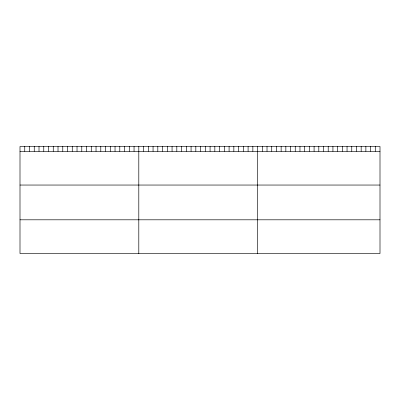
<?xml version="1.0" encoding="UTF-8"?>
<svg xmlns="http://www.w3.org/2000/svg" width="400" height="400" viewBox="0 0 400 400"><rect width="100%" height="100%" fill="white"/><g stroke="black" fill="none" stroke-linecap="round" stroke-linejoin="round"><path stroke-width="0.6" d="M380 151.305L380 253.545L20 253.545L20 146.455L380 146.455L380 151.305L20 151.305M20 185.045L380 185.045M20 219.805L380 219.805M375.29 146.455L375.29 151.305M370.585 146.455L370.585 151.305M365.875 146.455L365.875 151.305M361.17 146.455L361.17 151.305M356.46 146.455L356.46 151.305M351.755 146.455L351.755 151.305M347.045 146.455L347.045 151.305M342.34 146.455L342.34 151.305M337.63 146.455L337.63 151.305M332.925 146.455L332.925 151.305M328.215 146.455L328.215 151.305M323.51 146.455L323.51 151.305M318.8 146.455L318.8 151.305M314.09 146.455L314.09 151.305M309.385 146.455L309.385 151.305M304.675 146.455L304.675 151.305M299.97 146.455L299.97 151.305M295.26 146.455L295.26 151.305M290.555 146.455L290.555 151.305M285.845 146.455L285.845 151.305M281.14 146.455L281.14 151.305M276.43 146.455L276.43 151.305M271.725 146.455L271.725 151.305M267.015 146.455L267.015 151.305M262.31 146.455L262.31 151.305M257.6 146.455L257.6 253.545M252.85 146.455L252.85 151.305M248.095 146.455L248.095 151.305M243.345 146.455L243.345 151.305M238.59 146.455L238.59 151.305M233.84 146.455L233.84 151.305M229.09 146.455L229.09 151.305M224.335 146.455L224.335 151.305M219.585 146.455L219.585 151.305M214.83 146.455L214.83 151.305M210.08 146.455L210.08 151.305M205.33 146.455L205.33 151.305M200.575 146.455L200.575 151.305M195.825 146.455L195.825 151.305M191.07 146.455L191.07 151.305M186.32 146.455L186.32 151.305M181.57 146.455L181.57 151.305M176.815 146.455L176.815 151.305M172.065 146.455L172.065 151.305M167.31 146.455L167.31 151.305M162.56 146.455L162.56 151.305M157.81 146.455L157.81 151.305M153.055 146.455L153.055 151.305M148.305 146.455L148.305 151.305M143.55 146.455L143.55 151.305M138.8 146.455L138.8 253.545M134.05 146.455L134.05 151.305M129.295 146.455L129.295 151.305M124.545 146.455L124.545 151.305M119.79 146.455L119.79 151.305M115.04 146.455L115.04 151.305M110.29 146.455L110.29 151.305M105.535 146.455L105.535 151.305M100.785 146.455L100.785 151.305M96.03 146.455L96.03 151.305M91.28 146.455L91.28 151.305M86.53 146.455L86.53 151.305M81.775 146.455L81.775 151.305M77.025 146.455L77.025 151.305M72.27 146.455L72.27 151.305M67.52 146.455L67.52 151.305M62.77 146.455L62.77 151.305M58.015 146.455L58.015 151.305M53.265 146.455L53.265 151.305M48.51 146.455L48.51 151.305M43.76 146.455L43.76 151.305M39.01 146.455L39.01 151.305M34.255 146.455L34.255 151.305M29.505 146.455L29.505 151.305M24.75 146.455L24.75 151.305"/></g></svg>
